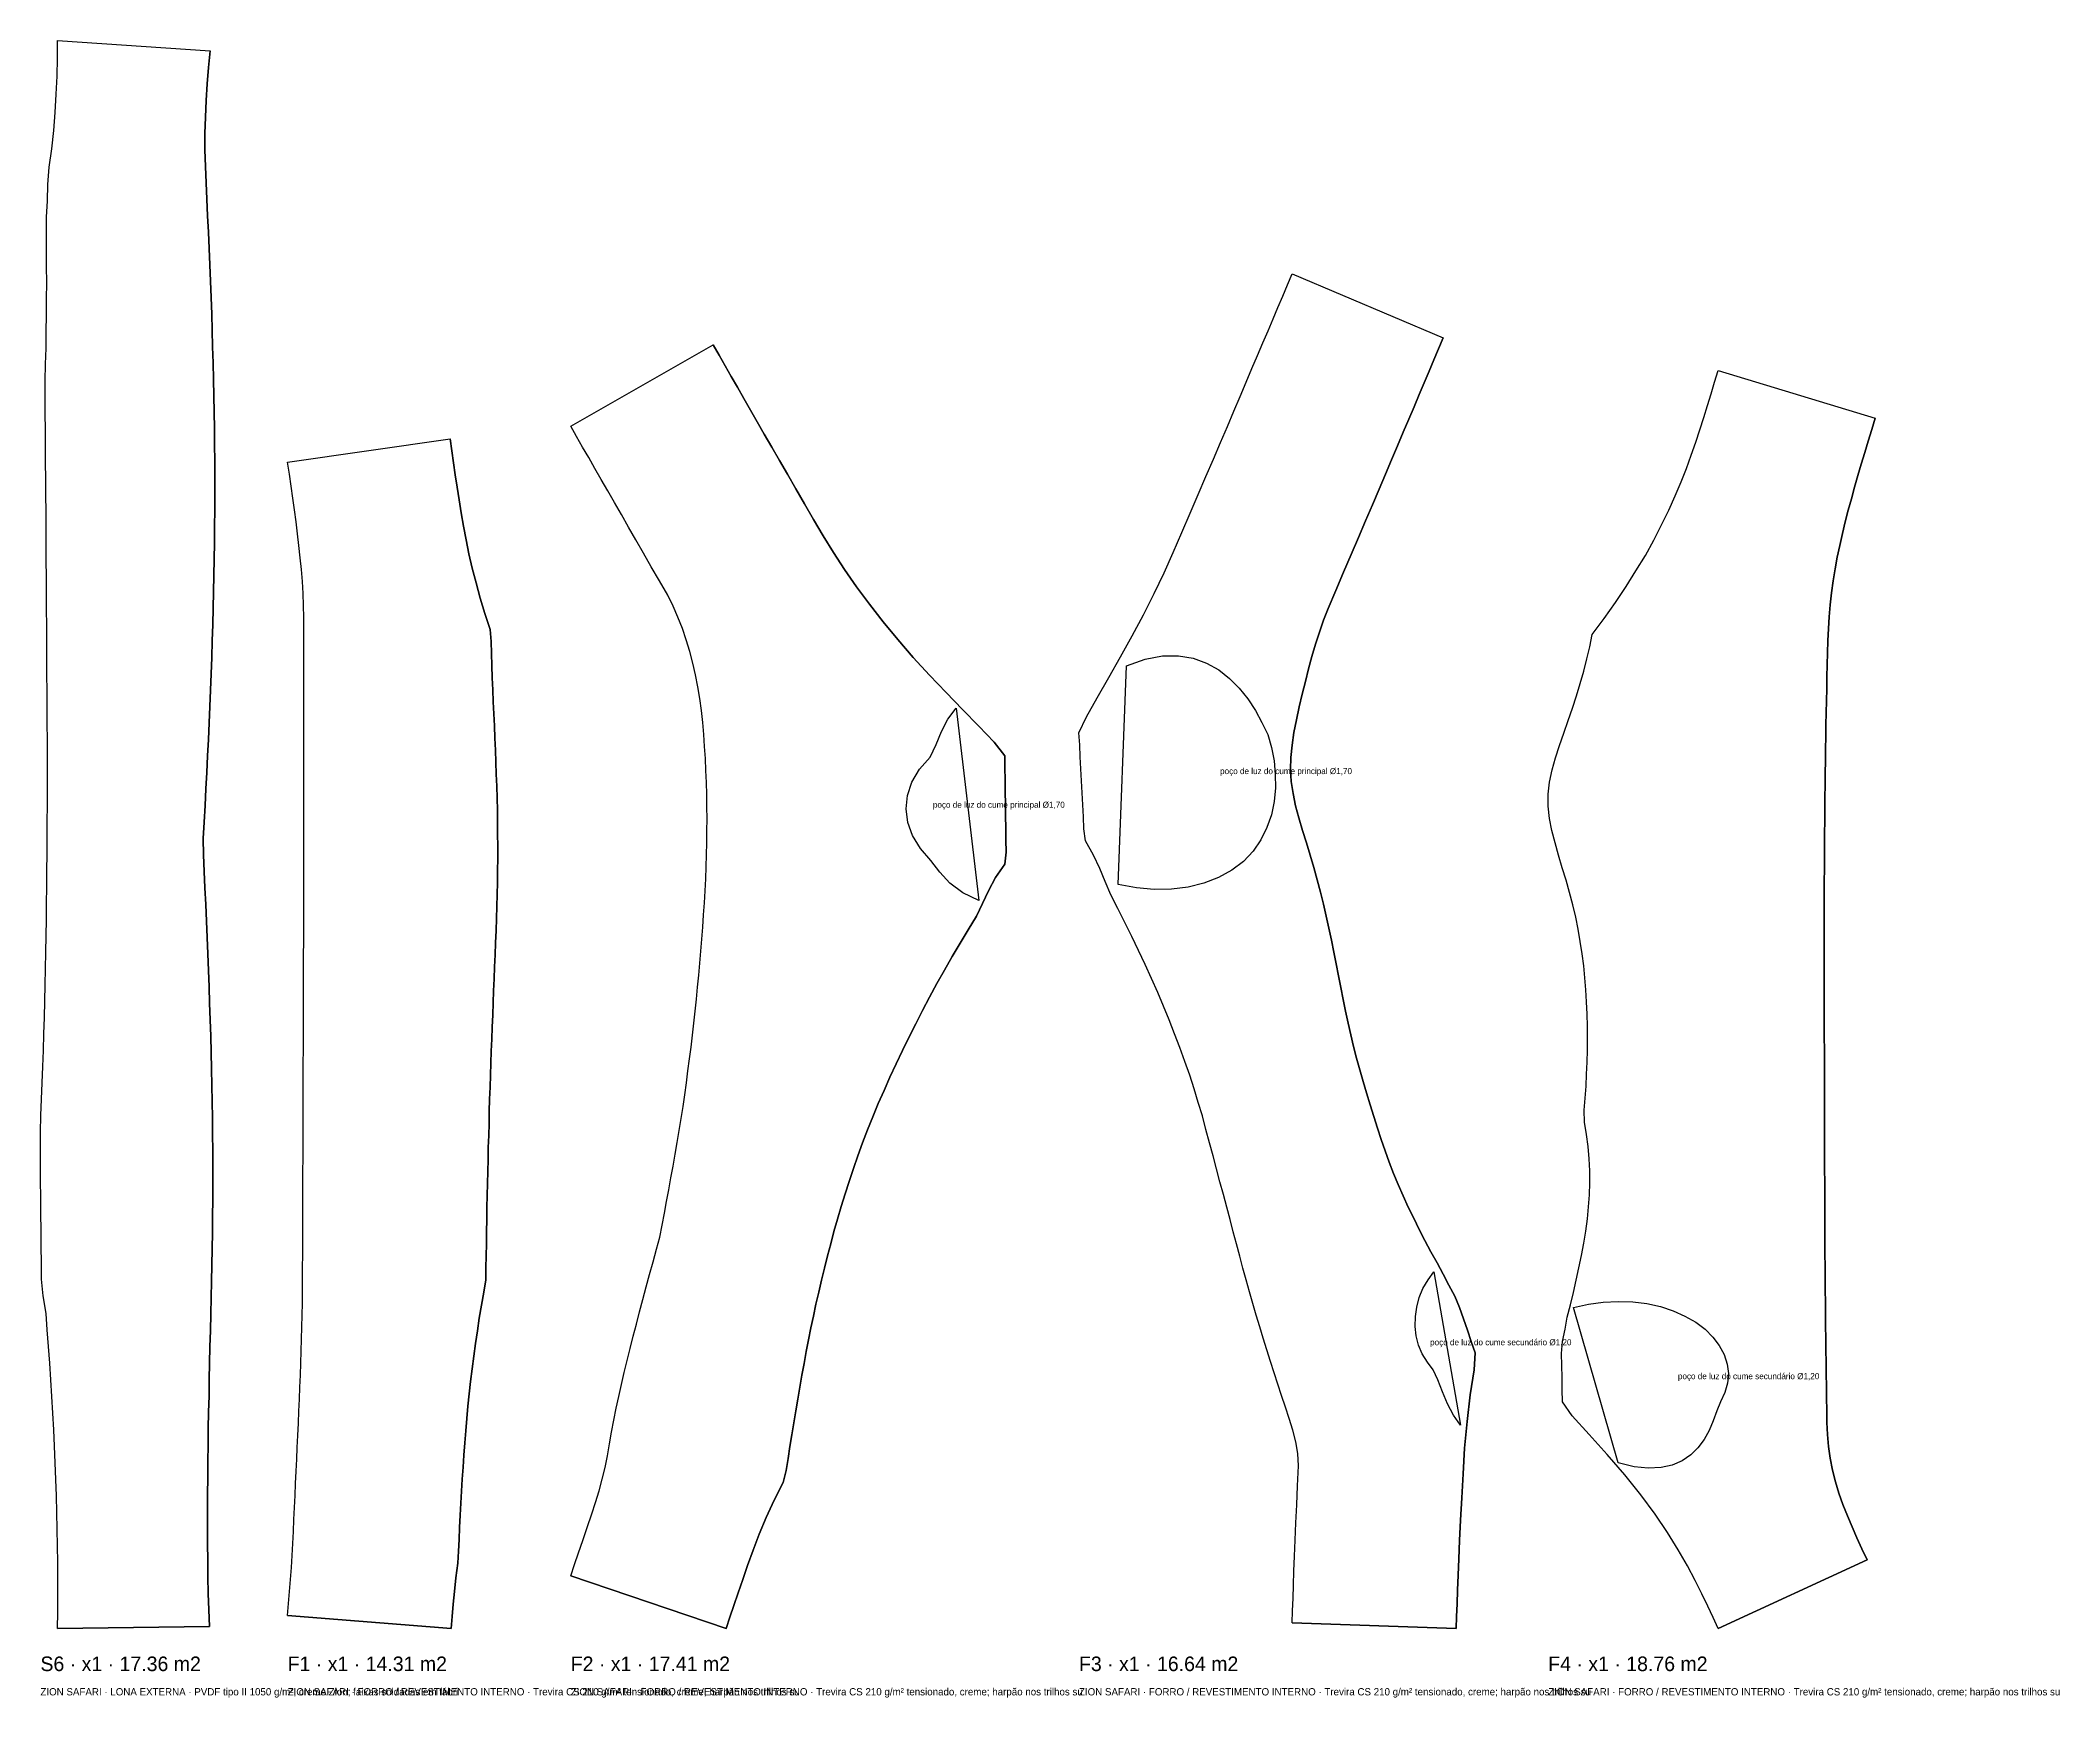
# Model space of a CAD drawing. Header units: metres. Extents: x 0 to 33.8, y -0.6 to 14.7.
# Drawn here: x 17.14 to 33.76, y -0.57 to 13.07 of the extents above; entities that cross this region are included whole.
import ezdxf

# ---------------------------------------------------------------- set-up
doc = ezdxf.new("R2010")
doc.units = ezdxf.units.M
for name, color, linetype in [('BOLSA', 30, 'Continuous'), ('CONTORNO', 7, 'Continuous'), ('KEDER', 5, 'Continuous'), ('LINHA', 8, 'Continuous'), ('RECORTE', 3, 'Continuous'), ('TEXTO', 2, 'Continuous')]:
    doc.layers.add(name, color=color, linetype=linetype)

msp = doc.modelspace()

# ---------------------------------------------------------------- linework, layer by layer
at = {"layer": 'BOLSA'}
for points in [[(17.283, 13.069), (18.538, 12.982)], [(18.532, 0.017), (18.527, 0.154), (18.523, 0.29), (18.52, 0.426), (18.518, 0.562), (18.517, 0.698), (18.516, 0.834), (18.516, 0.97), (18.517, 1.105), (18.518, 1.24), (18.519, 1.376), (18.521, 1.511), (18.523, 1.646), (18.526, 1.781), (18.529, 1.915), (18.531, 2.05), (18.534, 2.185), (18.537, 2.319), (18.54, 2.454), (18.543, 2.588), (18.547, 2.723), (18.55, 2.857), (18.553, 2.991), (18.556, 3.126), (18.558, 3.26), (18.559, 3.394), (18.56, 3.529), (18.56, 3.663), (18.56, 3.798), (18.56, 3.932), (18.559, 4.067), (18.557, 4.201), (18.555, 4.336), (18.553, 4.47), (18.55, 4.605), (18.546, 4.74), (18.543, 4.875), (18.539, 5.01), (18.534, 5.145), (18.53, 5.28), (18.525, 5.415), (18.52, 5.551), (18.514, 5.686), (18.508, 5.822), (18.502, 5.958), (18.496, 6.094), (18.49, 6.23), (18.484, 6.367), (18.482, 6.501), (18.49, 6.637), (18.497, 6.773), (18.504, 6.909), (18.511, 7.045), (18.517, 7.181), (18.524, 7.316), (18.53, 7.452), (18.536, 7.587), (18.541, 7.722), (18.546, 7.857), (18.551, 7.992), (18.555, 8.127), (18.56, 8.262), (18.563, 8.397), (18.566, 8.531), (18.569, 8.666), (18.571, 8.801), (18.573, 8.935), (18.575, 9.07), (18.576, 9.204), (18.576, 9.339), (18.576, 9.473), (18.576, 9.607), (18.575, 9.742), (18.573, 9.876), (18.571, 10.01), (18.569, 10.145), (18.566, 10.279), (18.563, 10.414), (18.559, 10.548), (18.555, 10.683), (18.551, 10.817), (18.546, 10.952), (18.541, 11.086), (18.536, 11.221), (18.53, 11.356), (18.524, 11.491), (18.517, 11.626), (18.511, 11.761), (18.505, 11.896), (18.499, 12.031), (18.496, 12.167), (18.496, 12.303), (18.499, 12.438), (18.505, 12.574), (18.513, 12.71), (18.524, 12.846), (18.538, 12.982)], [(17.283, 0), (18.532, 0.017)]]:
    msp.add_lwpolyline(points, dxfattribs=at)
at = {"layer": 'CONTORNO'}
for points in [[(17.283, 0), (17.285, 0.136), (17.286, 0.272), (17.286, 0.409), (17.285, 0.545), (17.283, 0.681), (17.281, 0.818), (17.277, 0.954), (17.273, 1.091), (17.269, 1.227), (17.264, 1.363), (17.258, 1.5), (17.251, 1.636), (17.244, 1.773), (17.236, 1.909), (17.227, 2.046), (17.218, 2.183), (17.208, 2.32), (17.197, 2.457), (17.188, 2.593), (17.164, 2.738), (17.15, 2.876), (17.15, 3.01), (17.149, 3.145), (17.148, 3.279), (17.146, 3.414), (17.145, 3.548), (17.143, 3.683), (17.142, 3.817), (17.142, 3.952), (17.143, 4.086), (17.146, 4.221), (17.151, 4.355), (17.156, 4.49), (17.161, 4.624), (17.166, 4.758), (17.17, 4.893), (17.175, 5.027), (17.178, 5.162), (17.181, 5.296), (17.184, 5.43), (17.187, 5.565), (17.189, 5.699), (17.191, 5.834), (17.193, 5.968), (17.194, 6.102), (17.196, 6.237), (17.197, 6.371), (17.198, 6.505), (17.198, 6.64), (17.199, 6.774), (17.199, 6.909), (17.199, 7.043), (17.199, 7.177), (17.199, 7.312), (17.198, 7.446), (17.198, 7.58), (17.197, 7.715), (17.196, 7.849), (17.196, 7.984), (17.195, 8.118), (17.194, 8.252), (17.193, 8.387), (17.192, 8.521), (17.191, 8.655), (17.19, 8.79), (17.189, 8.924), (17.188, 9.059), (17.188, 9.193), (17.187, 9.327), (17.186, 9.462), (17.185, 9.596), (17.184, 9.73), (17.183, 9.865), (17.182, 9.999), (17.181, 10.134), (17.181, 10.268), (17.184, 10.403), (17.188, 10.537), (17.19, 10.672), (17.192, 10.807), (17.193, 10.941), (17.194, 11.075), (17.193, 11.21), (17.193, 11.344), (17.192, 11.479), (17.191, 11.613), (17.199, 11.749), (17.203, 11.884), (17.215, 12.025), (17.235, 12.177), (17.251, 12.327), (17.263, 12.476), (17.272, 12.625), (17.279, 12.773), (17.282, 12.921), (17.283, 13.069), (18.538, 12.982), (18.524, 12.846), (18.513, 12.71), (18.505, 12.574), (18.499, 12.438), (18.496, 12.303), (18.496, 12.167), (18.499, 12.031), (18.505, 11.896), (18.511, 11.761), (18.517, 11.626), (18.524, 11.491), (18.53, 11.356), (18.536, 11.221), (18.541, 11.086), (18.546, 10.952), (18.551, 10.817), (18.555, 10.683), (18.559, 10.548), (18.563, 10.414), (18.566, 10.279), (18.569, 10.145), (18.571, 10.01), (18.573, 9.876), (18.575, 9.742), (18.576, 9.607), (18.576, 9.473), (18.576, 9.339), (18.576, 9.204), (18.575, 9.07), (18.573, 8.935), (18.571, 8.801), (18.569, 8.666), (18.566, 8.531), (18.563, 8.397), (18.56, 8.262), (18.555, 8.127), (18.551, 7.992), (18.546, 7.857), (18.541, 7.722), (18.536, 7.587), (18.53, 7.452), (18.524, 7.316), (18.517, 7.181), (18.511, 7.045), (18.504, 6.909), (18.497, 6.773), (18.49, 6.637), (18.482, 6.501), (18.484, 6.367), (18.49, 6.23), (18.496, 6.094), (18.502, 5.958), (18.508, 5.822), (18.514, 5.686), (18.52, 5.551), (18.525, 5.415), (18.53, 5.28), (18.534, 5.145), (18.539, 5.01), (18.543, 4.875), (18.546, 4.74), (18.55, 4.605), (18.553, 4.47), (18.555, 4.336), (18.557, 4.201), (18.559, 4.067), (18.56, 3.932), (18.56, 3.798), (18.56, 3.663), (18.56, 3.529), (18.559, 3.394), (18.558, 3.26), (18.556, 3.126), (18.553, 2.991), (18.55, 2.857), (18.547, 2.723), (18.543, 2.588), (18.54, 2.454), (18.537, 2.319), (18.534, 2.185), (18.531, 2.05), (18.529, 1.915), (18.526, 1.781), (18.523, 1.646), (18.521, 1.511), (18.519, 1.376), (18.518, 1.24), (18.517, 1.105), (18.516, 0.97), (18.516, 0.834), (18.517, 0.698), (18.518, 0.562), (18.52, 0.426), (18.523, 0.29), (18.527, 0.154), (18.532, 0.017)], [(27.441, 0.047), (27.445, 0.146), (27.448, 0.249), (27.452, 0.357), (27.456, 0.472), (27.461, 0.596), (27.467, 0.728), (27.472, 0.869), (27.479, 1.018), (27.486, 1.175), (27.494, 1.339), (27.487, 1.441), (27.47, 1.538), (27.446, 1.634), (27.416, 1.729), (27.385, 1.823), (27.354, 1.917), (27.323, 2.011), (27.292, 2.105), (27.262, 2.199), (27.232, 2.294), (27.203, 2.389), (27.174, 2.484), (27.146, 2.579), (27.118, 2.675), (27.09, 2.772), (27.063, 2.869), (27.036, 2.967), (27.01, 3.065), (26.983, 3.165), (26.956, 3.265), (26.93, 3.366), (26.903, 3.469), (26.875, 3.572), (26.847, 3.677), (26.819, 3.783), (26.791, 3.89), (26.762, 3.998), (26.732, 4.108), (26.702, 4.218), (26.669, 4.329), (26.634, 4.441), (26.598, 4.554), (26.558, 4.667), (26.517, 4.781), (26.474, 4.895), (26.428, 5.009), (26.383, 5.122), (26.335, 5.235), (26.284, 5.349), (26.232, 5.464), (26.178, 5.579), (26.122, 5.694), (26.065, 5.809), (26.007, 5.924), (25.949, 6.039), (25.902, 6.147), (25.859, 6.254), (25.806, 6.365), (25.741, 6.482), (25.727, 6.581), (25.723, 6.68), (25.718, 6.779), (25.713, 6.878), (25.708, 6.977), (25.703, 7.075), (25.698, 7.174), (25.693, 7.273), (25.687, 7.372), (25.749, 7.503), (25.838, 7.659), (25.933, 7.825), (26.029, 7.996), (26.125, 8.169), (26.217, 8.343), (26.305, 8.516), (26.387, 8.687), (26.463, 8.855), (26.534, 9.019), (26.603, 9.178), (26.669, 9.332), (26.732, 9.48), (26.793, 9.622), (26.852, 9.759), (26.908, 9.891), (26.962, 10.018), (27.013, 10.139), (27.063, 10.256), (27.11, 10.368), (27.156, 10.475), (27.2, 10.579), (27.243, 10.68), (27.284, 10.777), (27.324, 10.872), (27.364, 10.965), (27.403, 11.057), (27.441, 11.148), (28.684, 10.622), (28.646, 10.531), (28.607, 10.439), (28.567, 10.346), (28.527, 10.251), (28.486, 10.154), (28.444, 10.054), (28.4, 9.951), (28.355, 9.844), (28.308, 9.733), (28.259, 9.618), (28.208, 9.499), (28.156, 9.375), (28.101, 9.247), (28.044, 9.115), (27.986, 8.978), (27.926, 8.837), (27.864, 8.692), (27.8, 8.543), (27.736, 8.393), (27.699, 8.297), (27.665, 8.2), (27.634, 8.101), (27.604, 8), (27.576, 7.898), (27.55, 7.794), (27.524, 7.689), (27.499, 7.584), (27.476, 7.478), (27.456, 7.373), (27.44, 7.27), (27.43, 7.168), (27.427, 7.068), (27.433, 6.97), (27.448, 6.871), (27.469, 6.771), (27.496, 6.67), (27.526, 6.568), (27.558, 6.466), (27.589, 6.364), (27.62, 6.262), (27.648, 6.161), (27.675, 6.06), (27.699, 5.961), (27.722, 5.861), (27.744, 5.763), (27.764, 5.664), (27.784, 5.566), (27.803, 5.469), (27.822, 5.371), (27.841, 5.274), (27.86, 5.177), (27.88, 5.08), (27.901, 4.983), (27.923, 4.887), (27.946, 4.79), (27.971, 4.694), (27.997, 4.598), (28.025, 4.503), (28.054, 4.408), (28.083, 4.311), (28.112, 4.214), (28.142, 4.119), (28.173, 4.025), (28.206, 3.932), (28.24, 3.839), (28.276, 3.746), (28.314, 3.654), (28.354, 3.561), (28.396, 3.469), (28.441, 3.377), (28.487, 3.284), (28.534, 3.192), (28.583, 3.1), (28.634, 3.009), (28.684, 2.917), (28.73, 2.826), (28.779, 2.735), (28.818, 2.643), (28.85, 2.55), (28.883, 2.456), (28.915, 2.363), (28.948, 2.269), (28.938, 2.128), (28.907, 1.923), (28.88, 1.703), (28.86, 1.484), (28.848, 1.273), (28.836, 1.076), (28.827, 0.893), (28.819, 0.726), (28.812, 0.575), (28.806, 0.439), (28.802, 0.315), (28.798, 0.203), (28.794, 0.099), (28.79, 0)], [(21.505, 0.434), (21.537, 0.528), (21.569, 0.624), (21.604, 0.725), (21.64, 0.831), (21.679, 0.944), (21.71, 1.038), (21.739, 1.133), (21.765, 1.229), (21.788, 1.325), (21.808, 1.422), (21.825, 1.52), (21.842, 1.617), (21.861, 1.715), (21.88, 1.813), (21.901, 1.911), (21.923, 2.009), (21.945, 2.107), (21.969, 2.206), (21.993, 2.306), (22.019, 2.406), (22.045, 2.506), (22.071, 2.607), (22.099, 2.709), (22.126, 2.811), (22.154, 2.914), (22.183, 3.017), (22.212, 3.121), (22.238, 3.222), (22.257, 3.319), (22.276, 3.417), (22.294, 3.514), (22.312, 3.611), (22.33, 3.708), (22.348, 3.806), (22.365, 3.903), (22.382, 4.001), (22.398, 4.099), (22.413, 4.197), (22.429, 4.295), (22.443, 4.393), (22.457, 4.491), (22.47, 4.589), (22.483, 4.687), (22.495, 4.785), (22.507, 4.884), (22.518, 4.982), (22.529, 5.081), (22.539, 5.18), (22.549, 5.278), (22.558, 5.377), (22.567, 5.476), (22.576, 5.575), (22.584, 5.674), (22.591, 5.773), (22.598, 5.872), (22.605, 5.971), (22.61, 6.07), (22.616, 6.169), (22.62, 6.268), (22.623, 6.367), (22.625, 6.466), (22.626, 6.565), (22.627, 6.664), (22.626, 6.763), (22.624, 6.862), (22.621, 6.961), (22.618, 7.06), (22.613, 7.159), (22.607, 7.258), (22.601, 7.357), (22.592, 7.455), (22.581, 7.554), (22.567, 7.652), (22.551, 7.75), (22.532, 7.848), (22.51, 7.945), (22.485, 8.041), (22.456, 8.136), (22.424, 8.23), (22.387, 8.322), (22.348, 8.413), (22.303, 8.503), (22.235, 8.621), (22.168, 8.737), (22.103, 8.849), (22.041, 8.958), (21.98, 9.063), (21.922, 9.166), (21.865, 9.265), (21.81, 9.361), (21.756, 9.454), (21.704, 9.545), (21.653, 9.635), (21.603, 9.722), (21.554, 9.809), (21.505, 9.895), (22.677, 10.564), (22.726, 10.478), (22.776, 10.391), (22.826, 10.304), (22.877, 10.214), (22.93, 10.122), (22.984, 10.027), (23.04, 9.929), (23.098, 9.828), (23.159, 9.722), (23.222, 9.613), (23.288, 9.498), (23.357, 9.379), (23.429, 9.256), (23.504, 9.127), (23.582, 8.993), (23.667, 8.856), (23.758, 8.716), (23.857, 8.573), (23.963, 8.429), (24.077, 8.284), (24.197, 8.138), (24.324, 7.992), (24.457, 7.846), (24.593, 7.703), (24.73, 7.562), (24.864, 7.425), (24.988, 7.295), (25.077, 7.181), (25.078, 7.082), (25.079, 6.983), (25.08, 6.884), (25.082, 6.785), (25.083, 6.686), (25.084, 6.588), (25.086, 6.489), (25.087, 6.39), (25.077, 6.29), (25.001, 6.179), (24.942, 6.071), (24.894, 5.967), (24.843, 5.861), (24.776, 5.751), (24.71, 5.64), (24.645, 5.529), (24.581, 5.418), (24.518, 5.307), (24.458, 5.197), (24.4, 5.087), (24.344, 4.977), (24.29, 4.868), (24.236, 4.758), (24.183, 4.648), (24.132, 4.538), (24.083, 4.429), (24.036, 4.32), (23.991, 4.212), (23.948, 4.104), (23.907, 3.997), (23.868, 3.891), (23.831, 3.785), (23.795, 3.68), (23.762, 3.576), (23.73, 3.472), (23.7, 3.369), (23.671, 3.267), (23.644, 3.166), (23.618, 3.066), (23.593, 2.966), (23.569, 2.867), (23.546, 2.768), (23.523, 2.67), (23.502, 2.572), (23.482, 2.474), (23.462, 2.376), (23.443, 2.279), (23.425, 2.181), (23.407, 2.084), (23.39, 1.986), (23.373, 1.888), (23.357, 1.791), (23.341, 1.693), (23.325, 1.595), (23.309, 1.498), (23.293, 1.4), (23.277, 1.302), (23.253, 1.203), (23.18, 1.056), (23.114, 0.913), (23.056, 0.776), (23.005, 0.644), (22.96, 0.52), (22.92, 0.403), (22.883, 0.293), (22.848, 0.191), (22.815, 0.094), (22.783, 0)], [(30.946, 0), (30.904, 0.09), (30.86, 0.185), (30.812, 0.286), (30.757, 0.396), (30.693, 0.517), (30.618, 0.648), (30.53, 0.79), (30.427, 0.941), (30.309, 1.1), (30.178, 1.265), (30.034, 1.432), (29.886, 1.597), (29.746, 1.75), (29.666, 1.867), (29.664, 1.966), (29.662, 2.065), (29.66, 2.164), (29.657, 2.263), (29.665, 2.362), (29.688, 2.463), (29.705, 2.563), (29.73, 2.665), (29.755, 2.766), (29.779, 2.868), (29.801, 2.969), (29.822, 3.07), (29.841, 3.171), (29.857, 3.271), (29.87, 3.371), (29.88, 3.47), (29.887, 3.569), (29.89, 3.668), (29.89, 3.767), (29.885, 3.866), (29.876, 3.966), (29.863, 4.065), (29.846, 4.166), (29.845, 4.265), (29.852, 4.364), (29.859, 4.463), (29.864, 4.562), (29.868, 4.661), (29.87, 4.76), (29.871, 4.859), (29.871, 4.958), (29.868, 5.057), (29.864, 5.156), (29.858, 5.255), (29.85, 5.354), (29.84, 5.454), (29.827, 5.553), (29.812, 5.653), (29.794, 5.754), (29.774, 5.854), (29.75, 5.955), (29.724, 6.057), (29.695, 6.159), (29.664, 6.261), (29.633, 6.364), (29.604, 6.466), (29.578, 6.567), (29.558, 6.667), (29.548, 6.767), (29.548, 6.866), (29.559, 6.965), (29.579, 7.065), (29.608, 7.166), (29.641, 7.267), (29.677, 7.369), (29.713, 7.471), (29.748, 7.574), (29.781, 7.675), (29.811, 7.777), (29.84, 7.878), (29.865, 7.979), (29.889, 8.079), (29.91, 8.179), (30.007, 8.311), (30.101, 8.443), (30.188, 8.574), (30.27, 8.703), (30.347, 8.831), (30.417, 8.957), (30.481, 9.081), (30.539, 9.202), (30.593, 9.32), (30.641, 9.435), (30.685, 9.547), (30.725, 9.656), (30.762, 9.762), (30.796, 9.865), (30.828, 9.965), (30.859, 10.064), (30.888, 10.16), (30.917, 10.256), (30.946, 10.351), (32.238, 9.961), (32.21, 9.867), (32.181, 9.772), (32.153, 9.677), (32.124, 9.582), (32.096, 9.487), (32.069, 9.392), (32.042, 9.297), (32.016, 9.202), (31.991, 9.106), (31.968, 9.01), (31.946, 8.913), (31.926, 8.816), (31.908, 8.719), (31.893, 8.621), (31.879, 8.523), (31.868, 8.425), (31.859, 8.326), (31.853, 8.228), (31.848, 8.129), (31.846, 8.03), (31.843, 7.931), (31.841, 7.832), (31.839, 7.733), (31.837, 7.634), (31.835, 7.535), (31.833, 7.436), (31.831, 7.337), (31.83, 7.238), (31.828, 7.139), (31.827, 7.04), (31.826, 6.941), (31.825, 6.842), (31.824, 6.743), (31.823, 6.645), (31.822, 6.546), (31.821, 6.447), (31.82, 6.348), (31.82, 6.249), (31.819, 6.15), (31.819, 6.051), (31.818, 5.952), (31.818, 5.853), (31.818, 5.754), (31.818, 5.655), (31.818, 5.556), (31.818, 5.457), (31.818, 5.358), (31.819, 5.259), (31.819, 5.16), (31.819, 5.061), (31.819, 4.962), (31.819, 4.863), (31.82, 4.764), (31.82, 4.665), (31.82, 4.566), (31.82, 4.467), (31.82, 4.369), (31.821, 4.27), (31.821, 4.171), (31.821, 4.072), (31.822, 3.973), (31.822, 3.874), (31.822, 3.775), (31.823, 3.676), (31.823, 3.577), (31.823, 3.478), (31.824, 3.379), (31.824, 3.28), (31.825, 3.181), (31.825, 3.082), (31.826, 2.983), (31.826, 2.884), (31.827, 2.785), (31.828, 2.686), (31.829, 2.587), (31.83, 2.488), (31.831, 2.389), (31.833, 2.29), (31.834, 2.191), (31.835, 2.093), (31.837, 1.994), (31.838, 1.895), (31.839, 1.796), (31.841, 1.697), (31.846, 1.598), (31.855, 1.499), (31.869, 1.401), (31.888, 1.304), (31.912, 1.208), (31.94, 1.113), (31.973, 1.02), (32.009, 0.928), (32.048, 0.837), (32.088, 0.747), (32.129, 0.657), (32.171, 0.567)], [(19.176, 0.108), (19.184, 0.207), (19.192, 0.306), (19.2, 0.404), (19.207, 0.503), (19.213, 0.602), (19.218, 0.701), (19.223, 0.8), (19.227, 0.898), (19.232, 0.997), (19.237, 1.096), (19.241, 1.195), (19.246, 1.294), (19.251, 1.393), (19.255, 1.491), (19.26, 1.59), (19.265, 1.689), (19.269, 1.788), (19.273, 1.887), (19.277, 1.986), (19.281, 2.085), (19.285, 2.184), (19.288, 2.282), (19.291, 2.381), (19.293, 2.48), (19.295, 2.579), (19.297, 2.678), (19.298, 2.777), (19.299, 2.876), (19.299, 2.975), (19.3, 3.074), (19.3, 3.173), (19.3, 3.272), (19.301, 3.371), (19.301, 3.47), (19.302, 3.569), (19.302, 3.668), (19.302, 3.767), (19.303, 3.866), (19.303, 3.965), (19.303, 4.064), (19.304, 4.163), (19.304, 4.261), (19.304, 4.36), (19.305, 4.459), (19.305, 4.558), (19.305, 4.657), (19.306, 4.756), (19.306, 4.855), (19.306, 4.954), (19.306, 5.053), (19.307, 5.152), (19.307, 5.251), (19.307, 5.35), (19.307, 5.449), (19.307, 5.548), (19.308, 5.647), (19.308, 5.746), (19.308, 5.845), (19.308, 5.944), (19.308, 6.043), (19.308, 6.142), (19.308, 6.241), (19.309, 6.34), (19.309, 6.439), (19.309, 6.538), (19.309, 6.636), (19.309, 6.735), (19.309, 6.834), (19.309, 6.933), (19.309, 7.032), (19.309, 7.131), (19.31, 7.23), (19.31, 7.329), (19.31, 7.428), (19.31, 7.527), (19.31, 7.626), (19.31, 7.725), (19.31, 7.824), (19.31, 7.923), (19.31, 8.022), (19.31, 8.121), (19.31, 8.22), (19.309, 8.319), (19.307, 8.418), (19.303, 8.517), (19.297, 8.615), (19.289, 8.714), (19.28, 8.812), (19.269, 8.911), (19.257, 9.009), (19.245, 9.107), (19.232, 9.205), (19.218, 9.303), (19.204, 9.401), (19.19, 9.499), (19.176, 9.597), (20.512, 9.789), (20.526, 9.691), (20.541, 9.593), (20.555, 9.493), (20.57, 9.391), (20.586, 9.287), (20.604, 9.181), (20.623, 9.072), (20.644, 8.96), (20.668, 8.845), (20.695, 8.726), (20.726, 8.604), (20.761, 8.48), (20.799, 8.352), (20.843, 8.222), (20.85, 8.122), (20.853, 8.023), (20.857, 7.924), (20.86, 7.824), (20.864, 7.725), (20.868, 7.626), (20.873, 7.527), (20.877, 7.428), (20.881, 7.328), (20.886, 7.229), (20.89, 7.13), (20.893, 7.031), (20.896, 6.932), (20.899, 6.833), (20.902, 6.734), (20.903, 6.635), (20.904, 6.536), (20.905, 6.437), (20.905, 6.338), (20.904, 6.239), (20.902, 6.14), (20.9, 6.041), (20.897, 5.942), (20.894, 5.843), (20.891, 5.743), (20.887, 5.644), (20.883, 5.545), (20.879, 5.446), (20.875, 5.347), (20.871, 5.248), (20.867, 5.148), (20.863, 5.049), (20.859, 4.95), (20.855, 4.851), (20.851, 4.752), (20.848, 4.653), (20.845, 4.554), (20.841, 4.455), (20.838, 4.356), (20.835, 4.256), (20.833, 4.157), (20.83, 4.058), (20.827, 3.959), (20.825, 3.86), (20.823, 3.761), (20.82, 3.662), (20.818, 3.563), (20.816, 3.464), (20.814, 3.365), (20.812, 3.266), (20.811, 3.167), (20.809, 3.068), (20.807, 2.969), (20.806, 2.87), (20.79, 2.767), (20.771, 2.661), (20.753, 2.555), (20.737, 2.45), (20.721, 2.345), (20.707, 2.241), (20.693, 2.137), (20.681, 2.034), (20.67, 1.932), (20.659, 1.83), (20.65, 1.729), (20.641, 1.628), (20.633, 1.528), (20.625, 1.428), (20.619, 1.328), (20.612, 1.229), (20.606, 1.13), (20.601, 1.031), (20.596, 0.932), (20.59, 0.833), (20.586, 0.734), (20.581, 0.636), (20.575, 0.537), (20.56, 0.418), (20.548, 0.306), (20.538, 0.2), (20.53, 0.099), (20.522, 0)]]:
    msp.add_lwpolyline(points, close=True, dxfattribs=at)
at = {"layer": 'KEDER'}
for points in [[(27.441, 0.047), (27.445, 0.146), (27.448, 0.249), (27.452, 0.357), (27.456, 0.472), (27.461, 0.596), (27.467, 0.728), (27.472, 0.869), (27.479, 1.018), (27.486, 1.175), (27.494, 1.339), (27.487, 1.441), (27.47, 1.538), (27.446, 1.634), (27.416, 1.729), (27.385, 1.823), (27.354, 1.917), (27.323, 2.011), (27.292, 2.105), (27.262, 2.199), (27.232, 2.294), (27.203, 2.389), (27.174, 2.484), (27.146, 2.579), (27.118, 2.675), (27.09, 2.772), (27.063, 2.869), (27.036, 2.967), (27.01, 3.065), (26.983, 3.165), (26.956, 3.265), (26.93, 3.366), (26.903, 3.469), (26.875, 3.572), (26.847, 3.677), (26.819, 3.783), (26.791, 3.89), (26.762, 3.998), (26.732, 4.108), (26.702, 4.218), (26.669, 4.329), (26.634, 4.441), (26.598, 4.554), (26.558, 4.667), (26.517, 4.781), (26.474, 4.895), (26.428, 5.009), (26.383, 5.122), (26.335, 5.235), (26.284, 5.349), (26.232, 5.464), (26.178, 5.579), (26.122, 5.694), (26.065, 5.809), (26.007, 5.924), (25.949, 6.039), (25.902, 6.147), (25.859, 6.254), (25.806, 6.365), (25.741, 6.482), (25.727, 6.581), (25.723, 6.68), (25.718, 6.779), (25.713, 6.878), (25.708, 6.977), (25.703, 7.075), (25.698, 7.174), (25.693, 7.273), (25.687, 7.372), (25.749, 7.503), (25.838, 7.659), (25.933, 7.825), (26.029, 7.996), (26.125, 8.169), (26.217, 8.343), (26.305, 8.516), (26.387, 8.687), (26.463, 8.855), (26.534, 9.019), (26.603, 9.178), (26.669, 9.332), (26.732, 9.48), (26.793, 9.622), (26.852, 9.759), (26.908, 9.891), (26.962, 10.018), (27.013, 10.139), (27.063, 10.256), (27.11, 10.368), (27.156, 10.475), (27.2, 10.579), (27.243, 10.68), (27.284, 10.777), (27.324, 10.872), (27.364, 10.965), (27.403, 11.057), (27.441, 11.148)], [(27.441, 11.148), (28.684, 10.622)], [(21.505, 9.895), (22.677, 10.564)], [(22.783, 0), (22.815, 0.094), (22.848, 0.191), (22.883, 0.293), (22.92, 0.403), (22.96, 0.52), (23.005, 0.644), (23.056, 0.776), (23.114, 0.913), (23.18, 1.056), (23.253, 1.203), (23.277, 1.302), (23.293, 1.4), (23.309, 1.498), (23.325, 1.595), (23.341, 1.693), (23.357, 1.791), (23.373, 1.888), (23.39, 1.986), (23.407, 2.084), (23.425, 2.181), (23.443, 2.279), (23.462, 2.376), (23.482, 2.474), (23.502, 2.572), (23.523, 2.67), (23.546, 2.768), (23.569, 2.867), (23.593, 2.966), (23.618, 3.066), (23.644, 3.166), (23.671, 3.267), (23.7, 3.369), (23.73, 3.472), (23.762, 3.576), (23.795, 3.68), (23.831, 3.785), (23.868, 3.891), (23.907, 3.997), (23.948, 4.104), (23.991, 4.212), (24.036, 4.32), (24.083, 4.429), (24.132, 4.538), (24.183, 4.648), (24.236, 4.758), (24.29, 4.868), (24.344, 4.977), (24.4, 5.087), (24.458, 5.197), (24.518, 5.307), (24.581, 5.418), (24.645, 5.529), (24.71, 5.64), (24.776, 5.751), (24.843, 5.861), (24.894, 5.967), (24.942, 6.071), (25.001, 6.179), (25.077, 6.29), (25.087, 6.39), (25.086, 6.489), (25.084, 6.588), (25.083, 6.686), (25.082, 6.785), (25.08, 6.884), (25.079, 6.983), (25.078, 7.082), (25.077, 7.181), (24.988, 7.295), (24.864, 7.425), (24.73, 7.562), (24.593, 7.703), (24.457, 7.846), (24.324, 7.992), (24.197, 8.138), (24.077, 8.284), (23.963, 8.429), (23.857, 8.573), (23.758, 8.716), (23.667, 8.856), (23.582, 8.993), (23.504, 9.127), (23.429, 9.256), (23.357, 9.379), (23.288, 9.498), (23.222, 9.613), (23.159, 9.722), (23.098, 9.828), (23.04, 9.929), (22.984, 10.027), (22.93, 10.122), (22.877, 10.214), (22.826, 10.304), (22.776, 10.391), (22.726, 10.478), (22.677, 10.564)], [(28.79, 0), (28.794, 0.099), (28.798, 0.203), (28.802, 0.315), (28.806, 0.439), (28.812, 0.575), (28.819, 0.726), (28.827, 0.893), (28.836, 1.076), (28.848, 1.273), (28.86, 1.484), (28.88, 1.703), (28.907, 1.923), (28.938, 2.128), (28.948, 2.269), (28.915, 2.363), (28.883, 2.456), (28.85, 2.55), (28.818, 2.643), (28.779, 2.735), (28.73, 2.826), (28.684, 2.917), (28.634, 3.009), (28.583, 3.1), (28.534, 3.192), (28.487, 3.284), (28.441, 3.377), (28.396, 3.469), (28.354, 3.561), (28.314, 3.654), (28.276, 3.746), (28.24, 3.839), (28.206, 3.932), (28.173, 4.025), (28.142, 4.119), (28.112, 4.214), (28.083, 4.311), (28.054, 4.408), (28.025, 4.503), (27.997, 4.598), (27.971, 4.694), (27.946, 4.79), (27.923, 4.887), (27.901, 4.983), (27.88, 5.08), (27.86, 5.177), (27.841, 5.274), (27.822, 5.371), (27.803, 5.469), (27.784, 5.566), (27.764, 5.664), (27.744, 5.763), (27.722, 5.861), (27.699, 5.961), (27.675, 6.06), (27.648, 6.161), (27.62, 6.262), (27.589, 6.364), (27.558, 6.466), (27.526, 6.568), (27.496, 6.67), (27.469, 6.771), (27.448, 6.871), (27.433, 6.97), (27.427, 7.068), (27.43, 7.168), (27.44, 7.27), (27.456, 7.373), (27.476, 7.478), (27.499, 7.584), (27.524, 7.689), (27.55, 7.794), (27.576, 7.898), (27.604, 8), (27.634, 8.101), (27.665, 8.2), (27.699, 8.297), (27.736, 8.393), (27.8, 8.543), (27.864, 8.692), (27.926, 8.837), (27.986, 8.978), (28.044, 9.115), (28.101, 9.247), (28.156, 9.375), (28.208, 9.499), (28.259, 9.618), (28.308, 9.733), (28.355, 9.844), (28.4, 9.951), (28.444, 10.054), (28.486, 10.154), (28.527, 10.251), (28.567, 10.346), (28.607, 10.439), (28.646, 10.531), (28.684, 10.622)], [(30.946, 0), (30.904, 0.09), (30.86, 0.185), (30.812, 0.286), (30.757, 0.396), (30.693, 0.517), (30.618, 0.648), (30.53, 0.79), (30.427, 0.941), (30.309, 1.1), (30.178, 1.265), (30.034, 1.432), (29.886, 1.597), (29.746, 1.75), (29.666, 1.867), (29.664, 1.966), (29.662, 2.065), (29.66, 2.164), (29.657, 2.263), (29.665, 2.362), (29.688, 2.463), (29.705, 2.563), (29.73, 2.665), (29.755, 2.766), (29.779, 2.868), (29.801, 2.969), (29.822, 3.07), (29.841, 3.171), (29.857, 3.271), (29.87, 3.371), (29.88, 3.47), (29.887, 3.569), (29.89, 3.668), (29.89, 3.767), (29.885, 3.866), (29.876, 3.966), (29.863, 4.065), (29.846, 4.166), (29.845, 4.265), (29.852, 4.364), (29.859, 4.463), (29.864, 4.562), (29.868, 4.661), (29.87, 4.76), (29.871, 4.859), (29.871, 4.958), (29.868, 5.057), (29.864, 5.156), (29.858, 5.255), (29.85, 5.354), (29.84, 5.454), (29.827, 5.553), (29.812, 5.653), (29.794, 5.754), (29.774, 5.854), (29.75, 5.955), (29.724, 6.057), (29.695, 6.159), (29.664, 6.261), (29.633, 6.364), (29.604, 6.466), (29.578, 6.567), (29.558, 6.667), (29.548, 6.767), (29.548, 6.866), (29.559, 6.965), (29.579, 7.065), (29.608, 7.166), (29.641, 7.267), (29.677, 7.369), (29.713, 7.471), (29.748, 7.574), (29.781, 7.675), (29.811, 7.777), (29.84, 7.878), (29.865, 7.979), (29.889, 8.079), (29.91, 8.179), (30.007, 8.311), (30.101, 8.443), (30.188, 8.574), (30.27, 8.703), (30.347, 8.831), (30.417, 8.957), (30.481, 9.081), (30.539, 9.202), (30.593, 9.32), (30.641, 9.435), (30.685, 9.547), (30.725, 9.656), (30.762, 9.762), (30.796, 9.865), (30.828, 9.965), (30.859, 10.064), (30.888, 10.16), (30.917, 10.256), (30.946, 10.351)], [(30.946, 10.351), (32.238, 9.961)], [(21.505, 0.434), (21.537, 0.528), (21.569, 0.624), (21.604, 0.725), (21.64, 0.831), (21.679, 0.944), (21.71, 1.038), (21.739, 1.133), (21.765, 1.229), (21.788, 1.325), (21.808, 1.422), (21.825, 1.52), (21.842, 1.617), (21.861, 1.715), (21.88, 1.813), (21.901, 1.911), (21.923, 2.009), (21.945, 2.107), (21.969, 2.206), (21.993, 2.306), (22.019, 2.406), (22.045, 2.506), (22.071, 2.607), (22.099, 2.709), (22.126, 2.811), (22.154, 2.914), (22.183, 3.017), (22.212, 3.121), (22.238, 3.222), (22.257, 3.319), (22.276, 3.417), (22.294, 3.514), (22.312, 3.611), (22.33, 3.708), (22.348, 3.806), (22.365, 3.903), (22.382, 4.001), (22.398, 4.099), (22.413, 4.197), (22.429, 4.295), (22.443, 4.393), (22.457, 4.491), (22.47, 4.589), (22.483, 4.687), (22.495, 4.785), (22.507, 4.884), (22.518, 4.982), (22.529, 5.081), (22.539, 5.18), (22.549, 5.278), (22.558, 5.377), (22.567, 5.476), (22.576, 5.575), (22.584, 5.674), (22.591, 5.773), (22.598, 5.872), (22.605, 5.971), (22.61, 6.07), (22.616, 6.169), (22.62, 6.268), (22.623, 6.367), (22.625, 6.466), (22.626, 6.565), (22.627, 6.664), (22.626, 6.763), (22.624, 6.862), (22.621, 6.961), (22.618, 7.06), (22.613, 7.159), (22.607, 7.258), (22.601, 7.357), (22.592, 7.455), (22.581, 7.554), (22.567, 7.652), (22.551, 7.75), (22.532, 7.848), (22.51, 7.945), (22.485, 8.041), (22.456, 8.136), (22.424, 8.23), (22.387, 8.322), (22.348, 8.413), (22.303, 8.503), (22.235, 8.621), (22.168, 8.737), (22.103, 8.849), (22.041, 8.958), (21.98, 9.063), (21.922, 9.166), (21.865, 9.265), (21.81, 9.361), (21.756, 9.454), (21.704, 9.545), (21.653, 9.635), (21.603, 9.722), (21.554, 9.809), (21.505, 9.895)], [(32.171, 0.567), (32.129, 0.657), (32.088, 0.747), (32.048, 0.837), (32.009, 0.928), (31.973, 1.02), (31.94, 1.113), (31.912, 1.208), (31.888, 1.304), (31.869, 1.401), (31.855, 1.499), (31.846, 1.598), (31.841, 1.697), (31.839, 1.796), (31.838, 1.895), (31.837, 1.994), (31.835, 2.093), (31.834, 2.191), (31.833, 2.29), (31.831, 2.389), (31.83, 2.488), (31.829, 2.587), (31.828, 2.686), (31.827, 2.785), (31.826, 2.884), (31.826, 2.983), (31.825, 3.082), (31.825, 3.181), (31.824, 3.28), (31.824, 3.379), (31.823, 3.478), (31.823, 3.577), (31.823, 3.676), (31.822, 3.775), (31.822, 3.874), (31.822, 3.973), (31.821, 4.072), (31.821, 4.171), (31.821, 4.27), (31.82, 4.369), (31.82, 4.467), (31.82, 4.566), (31.82, 4.665), (31.82, 4.764), (31.819, 4.863), (31.819, 4.962), (31.819, 5.061), (31.819, 5.16), (31.819, 5.259), (31.818, 5.358), (31.818, 5.457), (31.818, 5.556), (31.818, 5.655), (31.818, 5.754), (31.818, 5.853), (31.818, 5.952), (31.819, 6.051), (31.819, 6.15), (31.82, 6.249), (31.82, 6.348), (31.821, 6.447), (31.822, 6.546), (31.823, 6.645), (31.824, 6.743), (31.825, 6.842), (31.826, 6.941), (31.827, 7.04), (31.828, 7.139), (31.83, 7.238), (31.831, 7.337), (31.833, 7.436), (31.835, 7.535), (31.837, 7.634), (31.839, 7.733), (31.841, 7.832), (31.843, 7.931), (31.846, 8.03), (31.848, 8.129), (31.853, 8.228), (31.859, 8.326), (31.868, 8.425), (31.879, 8.523), (31.893, 8.621), (31.908, 8.719), (31.926, 8.816), (31.946, 8.913), (31.968, 9.01), (31.991, 9.106), (32.016, 9.202), (32.042, 9.297), (32.069, 9.392), (32.096, 9.487), (32.124, 9.582), (32.153, 9.677), (32.181, 9.772), (32.21, 9.867), (32.238, 9.961)], [(19.176, 9.597), (20.512, 9.789)], [(20.522, 0), (20.53, 0.099), (20.538, 0.2), (20.548, 0.306), (20.56, 0.418), (20.575, 0.537), (20.581, 0.636), (20.586, 0.734), (20.59, 0.833), (20.596, 0.932), (20.601, 1.031), (20.606, 1.13), (20.612, 1.229), (20.619, 1.328), (20.625, 1.428), (20.633, 1.528), (20.641, 1.628), (20.65, 1.729), (20.659, 1.83), (20.67, 1.932), (20.681, 2.034), (20.693, 2.137), (20.707, 2.241), (20.721, 2.345), (20.737, 2.45), (20.753, 2.555), (20.771, 2.661), (20.79, 2.767), (20.806, 2.87), (20.807, 2.969), (20.809, 3.068), (20.811, 3.167), (20.812, 3.266), (20.814, 3.365), (20.816, 3.464), (20.818, 3.563), (20.82, 3.662), (20.823, 3.761), (20.825, 3.86), (20.827, 3.959), (20.83, 4.058), (20.833, 4.157), (20.835, 4.256), (20.838, 4.356), (20.841, 4.455), (20.845, 4.554), (20.848, 4.653), (20.851, 4.752), (20.855, 4.851), (20.859, 4.95), (20.863, 5.049), (20.867, 5.148), (20.871, 5.248), (20.875, 5.347), (20.879, 5.446), (20.883, 5.545), (20.887, 5.644), (20.891, 5.743), (20.894, 5.843), (20.897, 5.942), (20.9, 6.041), (20.902, 6.14), (20.904, 6.239), (20.905, 6.338), (20.905, 6.437), (20.904, 6.536), (20.903, 6.635), (20.902, 6.734), (20.899, 6.833), (20.896, 6.932), (20.893, 7.031), (20.89, 7.13), (20.886, 7.229), (20.881, 7.328), (20.877, 7.428), (20.873, 7.527), (20.868, 7.626), (20.864, 7.725), (20.86, 7.824), (20.857, 7.924), (20.853, 8.023), (20.85, 8.122), (20.843, 8.222), (20.799, 8.352), (20.761, 8.48), (20.726, 8.604), (20.695, 8.726), (20.668, 8.845), (20.644, 8.96), (20.623, 9.072), (20.604, 9.181), (20.586, 9.287), (20.57, 9.391), (20.555, 9.493), (20.541, 9.593), (20.526, 9.691), (20.512, 9.789)], [(19.176, 0.108), (19.184, 0.207), (19.192, 0.306), (19.2, 0.404), (19.207, 0.503), (19.213, 0.602), (19.218, 0.701), (19.223, 0.8), (19.227, 0.898), (19.232, 0.997), (19.237, 1.096), (19.241, 1.195), (19.246, 1.294), (19.251, 1.393), (19.255, 1.491), (19.26, 1.59), (19.265, 1.689), (19.269, 1.788), (19.273, 1.887), (19.277, 1.986), (19.281, 2.085), (19.285, 2.184), (19.288, 2.282), (19.291, 2.381), (19.293, 2.48), (19.295, 2.579), (19.297, 2.678), (19.298, 2.777), (19.299, 2.876), (19.299, 2.975), (19.3, 3.074), (19.3, 3.173), (19.3, 3.272), (19.301, 3.371), (19.301, 3.47), (19.302, 3.569), (19.302, 3.668), (19.302, 3.767), (19.303, 3.866), (19.303, 3.965), (19.303, 4.064), (19.304, 4.163), (19.304, 4.261), (19.304, 4.36), (19.305, 4.459), (19.305, 4.558), (19.305, 4.657), (19.306, 4.756), (19.306, 4.855), (19.306, 4.954), (19.306, 5.053), (19.307, 5.152), (19.307, 5.251), (19.307, 5.35), (19.307, 5.449), (19.307, 5.548), (19.308, 5.647), (19.308, 5.746), (19.308, 5.845), (19.308, 5.944), (19.308, 6.043), (19.308, 6.142), (19.308, 6.241), (19.309, 6.34), (19.309, 6.439), (19.309, 6.538), (19.309, 6.636), (19.309, 6.735), (19.309, 6.834), (19.309, 6.933), (19.309, 7.032), (19.309, 7.131), (19.31, 7.23), (19.31, 7.329), (19.31, 7.428), (19.31, 7.527), (19.31, 7.626), (19.31, 7.725), (19.31, 7.824), (19.31, 7.923), (19.31, 8.022), (19.31, 8.121), (19.31, 8.22), (19.309, 8.319), (19.307, 8.418), (19.303, 8.517), (19.297, 8.615), (19.289, 8.714), (19.28, 8.812), (19.269, 8.911), (19.257, 9.009), (19.245, 9.107), (19.232, 9.205), (19.218, 9.303), (19.204, 9.401), (19.19, 9.499), (19.176, 9.597)], [(30.946, 0), (32.171, 0.567)], [(21.505, 0.434), (22.783, 0)], [(19.176, 0.108), (20.522, 0)], [(27.441, 0.047), (28.79, 0)]]:
    msp.add_lwpolyline(points, dxfattribs=at)
at = {"layer": 'LINHA'}
msp.add_lwpolyline([(17.283, 0), (17.285, 0.136), (17.286, 0.272), (17.286, 0.409), (17.285, 0.545), (17.283, 0.681), (17.281, 0.818), (17.277, 0.954), (17.273, 1.091), (17.269, 1.227), (17.264, 1.363), (17.258, 1.5), (17.251, 1.636), (17.244, 1.773), (17.236, 1.909), (17.227, 2.046), (17.218, 2.183), (17.208, 2.32), (17.197, 2.457), (17.188, 2.593), (17.164, 2.738), (17.15, 2.876), (17.15, 3.01), (17.149, 3.145), (17.148, 3.279), (17.146, 3.414), (17.145, 3.548), (17.143, 3.683), (17.142, 3.817), (17.142, 3.952), (17.143, 4.086), (17.146, 4.221), (17.151, 4.355), (17.156, 4.49), (17.161, 4.624), (17.166, 4.758), (17.17, 4.893), (17.175, 5.027), (17.178, 5.162), (17.181, 5.296), (17.184, 5.43), (17.187, 5.565), (17.189, 5.699), (17.191, 5.834), (17.193, 5.968), (17.194, 6.102), (17.196, 6.237), (17.197, 6.371), (17.198, 6.505), (17.198, 6.64), (17.199, 6.774), (17.199, 6.909), (17.199, 7.043), (17.199, 7.177), (17.199, 7.312), (17.198, 7.446), (17.198, 7.58), (17.197, 7.715), (17.196, 7.849), (17.196, 7.984), (17.195, 8.118), (17.194, 8.252), (17.193, 8.387), (17.192, 8.521), (17.191, 8.655), (17.19, 8.79), (17.189, 8.924), (17.188, 9.059), (17.188, 9.193), (17.187, 9.327), (17.186, 9.462), (17.185, 9.596), (17.184, 9.73), (17.183, 9.865), (17.182, 9.999), (17.181, 10.134), (17.181, 10.268), (17.184, 10.403), (17.188, 10.537), (17.19, 10.672), (17.192, 10.807), (17.193, 10.941), (17.194, 11.075), (17.193, 11.21), (17.193, 11.344), (17.192, 11.479), (17.191, 11.613), (17.199, 11.749), (17.203, 11.884), (17.215, 12.025), (17.235, 12.177), (17.251, 12.327), (17.263, 12.476), (17.272, 12.625), (17.279, 12.773), (17.282, 12.921), (17.283, 13.069)], dxfattribs=at)
at = {"layer": 'RECORTE'}
for points in [[(26.507, 8.005), (26.627, 7.985), (26.737, 7.945), (26.837, 7.889), (26.926, 7.819), (27.006, 7.739), (27.077, 7.65), (27.139, 7.555), (27.192, 7.457), (27.24, 7.356), (27.272, 7.249), (27.292, 7.139), (27.302, 7.028), (27.303, 6.917), (27.293, 6.806), (27.271, 6.697), (27.233, 6.592), (27.183, 6.491), (27.12, 6.397), (27.04, 6.313), (26.944, 6.241), (26.835, 6.18), (26.715, 6.134), (26.586, 6.101), (26.449, 6.083), (26.307, 6.081), (26.159, 6.095), (26.01, 6.124), (26.078, 7.923), (26.232, 7.976), (26.375, 8.003)], [(24.862, 5.99), (24.732, 6.055), (24.625, 6.134), (24.543, 6.224), (24.468, 6.321), (24.384, 6.42), (24.318, 6.525), (24.278, 6.634), (24.264, 6.745), (24.275, 6.856), (24.313, 6.965), (24.376, 7.071), (24.463, 7.171), (24.512, 7.276), (24.555, 7.382), (24.608, 7.483), (24.677, 7.574)], [(28.827, 1.675), (28.769, 1.756), (28.719, 1.849), (28.677, 1.948), (28.64, 2.048), (28.602, 2.128), (28.554, 2.193), (28.512, 2.26), (28.481, 2.332), (28.461, 2.408), (28.454, 2.487), (28.456, 2.567), (28.467, 2.646), (28.485, 2.724), (28.517, 2.799), (28.559, 2.87), (28.608, 2.936)], [(30.123, 2.692), (30.244, 2.688), (30.36, 2.674), (30.472, 2.649), (30.576, 2.615), (30.673, 2.572), (30.762, 2.521), (30.839, 2.463), (30.902, 2.398), (30.955, 2.328), (30.995, 2.254), (31.021, 2.177), (31.03, 2.099), (31.023, 2.02), (31, 1.943), (30.965, 1.867), (30.934, 1.791), (30.906, 1.71), (30.872, 1.631), (30.83, 1.556), (30.78, 1.488), (30.72, 1.429), (30.649, 1.381), (30.568, 1.346), (30.476, 1.325), (30.371, 1.32), (30.254, 1.332), (30.123, 1.363), (29.756, 2.642), (29.878, 2.669), (30.001, 2.686)]]:
    msp.add_lwpolyline(points, close=True, dxfattribs=at)

# ---------------------------------------------------------------- texts
at = {"layer": 'TEXTO'}
for s, height, p in [('poço de luz do cume principal Ø1,70', 0.05, (26.848, 7.031)), ('poço de luz do cume principal Ø1,70', 0.05, (24.485, 6.754)), ('poço de luz do cume secundário Ø1,20', 0.05, (28.576, 2.331)), ('poço de luz do cume secundário Ø1,20', 0.05, (30.615, 2.052)), ('S6 · x1 · 17.36 m2', 0.12, (17.142, -0.35)), ('F1 · x1 · 14.31 m2', 0.12, (19.176, -0.35)), ('F2 · x1 · 17.41 m2', 0.12, (21.505, -0.35)), ('F3 · x1 · 16.64 m2', 0.12, (25.687, -0.35)), ('F4 · x1 · 18.76 m2', 0.12, (29.548, -0.35)), ('ZION SAFARI · LONA EXTERNA · PVDF tipo II 1050 g/m², creme Zion; faixas soldadas em fábri', 0.06, (17.142, -0.55)), ('ZION SAFARI · FORRO / REVESTIMENTO INTERNO · Trevira CS 210 g/m² tensionado, creme; harpão nos trilhos su', 0.06, (19.176, -0.55)), ('ZION SAFARI · FORRO / REVESTIMENTO INTERNO · Trevira CS 210 g/m² tensionado, creme; harpão nos trilhos su', 0.06, (21.505, -0.55)), ('ZION SAFARI · FORRO / REVESTIMENTO INTERNO · Trevira CS 210 g/m² tensionado, creme; harpão nos trilhos su', 0.06, (25.687, -0.55)), ('ZION SAFARI · FORRO / REVESTIMENTO INTERNO · Trevira CS 210 g/m² tensionado, creme; harpão nos trilhos su', 0.06, (29.548, -0.55))]:
    msp.add_text(s, height=height, dxfattribs=at).set_placement(p)

doc.saveas('drawing.dxf')
